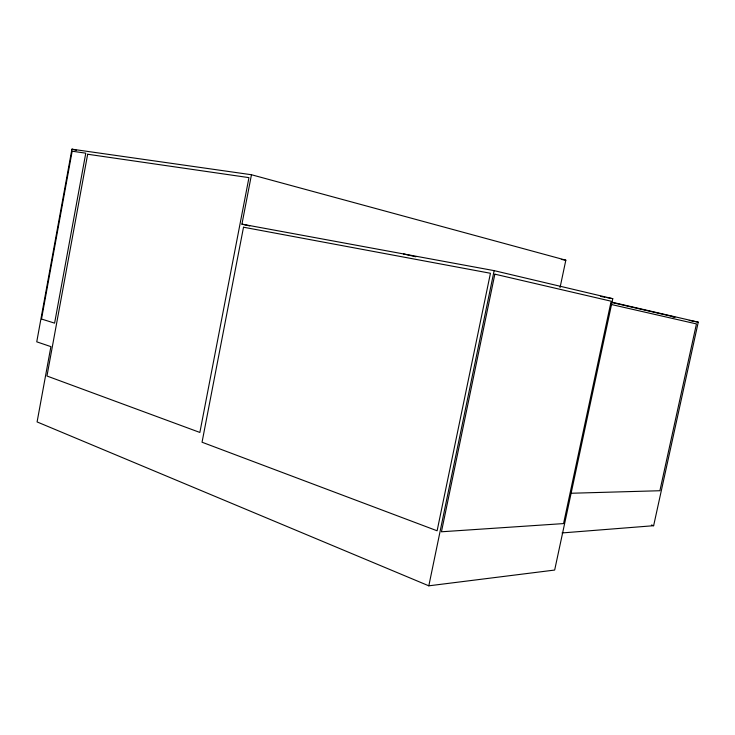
<?xml version="1.0" encoding="UTF-8"?>
<svg xmlns="http://www.w3.org/2000/svg" width="735" height="735" viewBox="0 0 735 735"><rect width="100%" height="100%" fill="white"/><g stroke="black" fill="none" stroke-linecap="round" stroke-linejoin="round"><path stroke-width="1.1" d="M71.929 149.177L36.75 341.83L50.899 346.626L37.09 421.927L428.817 585.823L554.668 570.057L612.779 298.695L494.141 270.636L241.934 224.157L251.462 174.737L71.929 149.177L76.376 150.307M428.817 585.823L494.141 270.636M560.052 287.56L565.831 260.181L251.462 174.737M562.064 532.939L653.635 525.709L698.25 322.16L612.273 302.26M570.939 493.258L659.892 490.732L696.449 323.914L610.666 304.345M561.329 259.418L565.831 260.181M600.467 296.38L604.942 297.225M607.183 297.638L612.779 298.695M672.543 316.794L674.794 317.226M689.228 320.423L698.25 322.16M241.934 224.157L249.762 225.921M612.384 302.636L674.831 317.061M403.487 253.933L415.771 256.772M651.449 525.001L653.635 525.709M72.159 151.208L41.509 319.027L54.601 323.143L85.774 153.174L72.159 151.208M87.658 154.24L46.957 376.008L199.865 432.446L248.954 177.631L87.658 154.24M243.515 227.216L202.042 442.222L437.114 530.789L490.438 273.273L243.515 227.216M494.848 274.164L441.441 531.782L563.561 523.586L611.162 301.212L494.848 274.164"/></g></svg>
